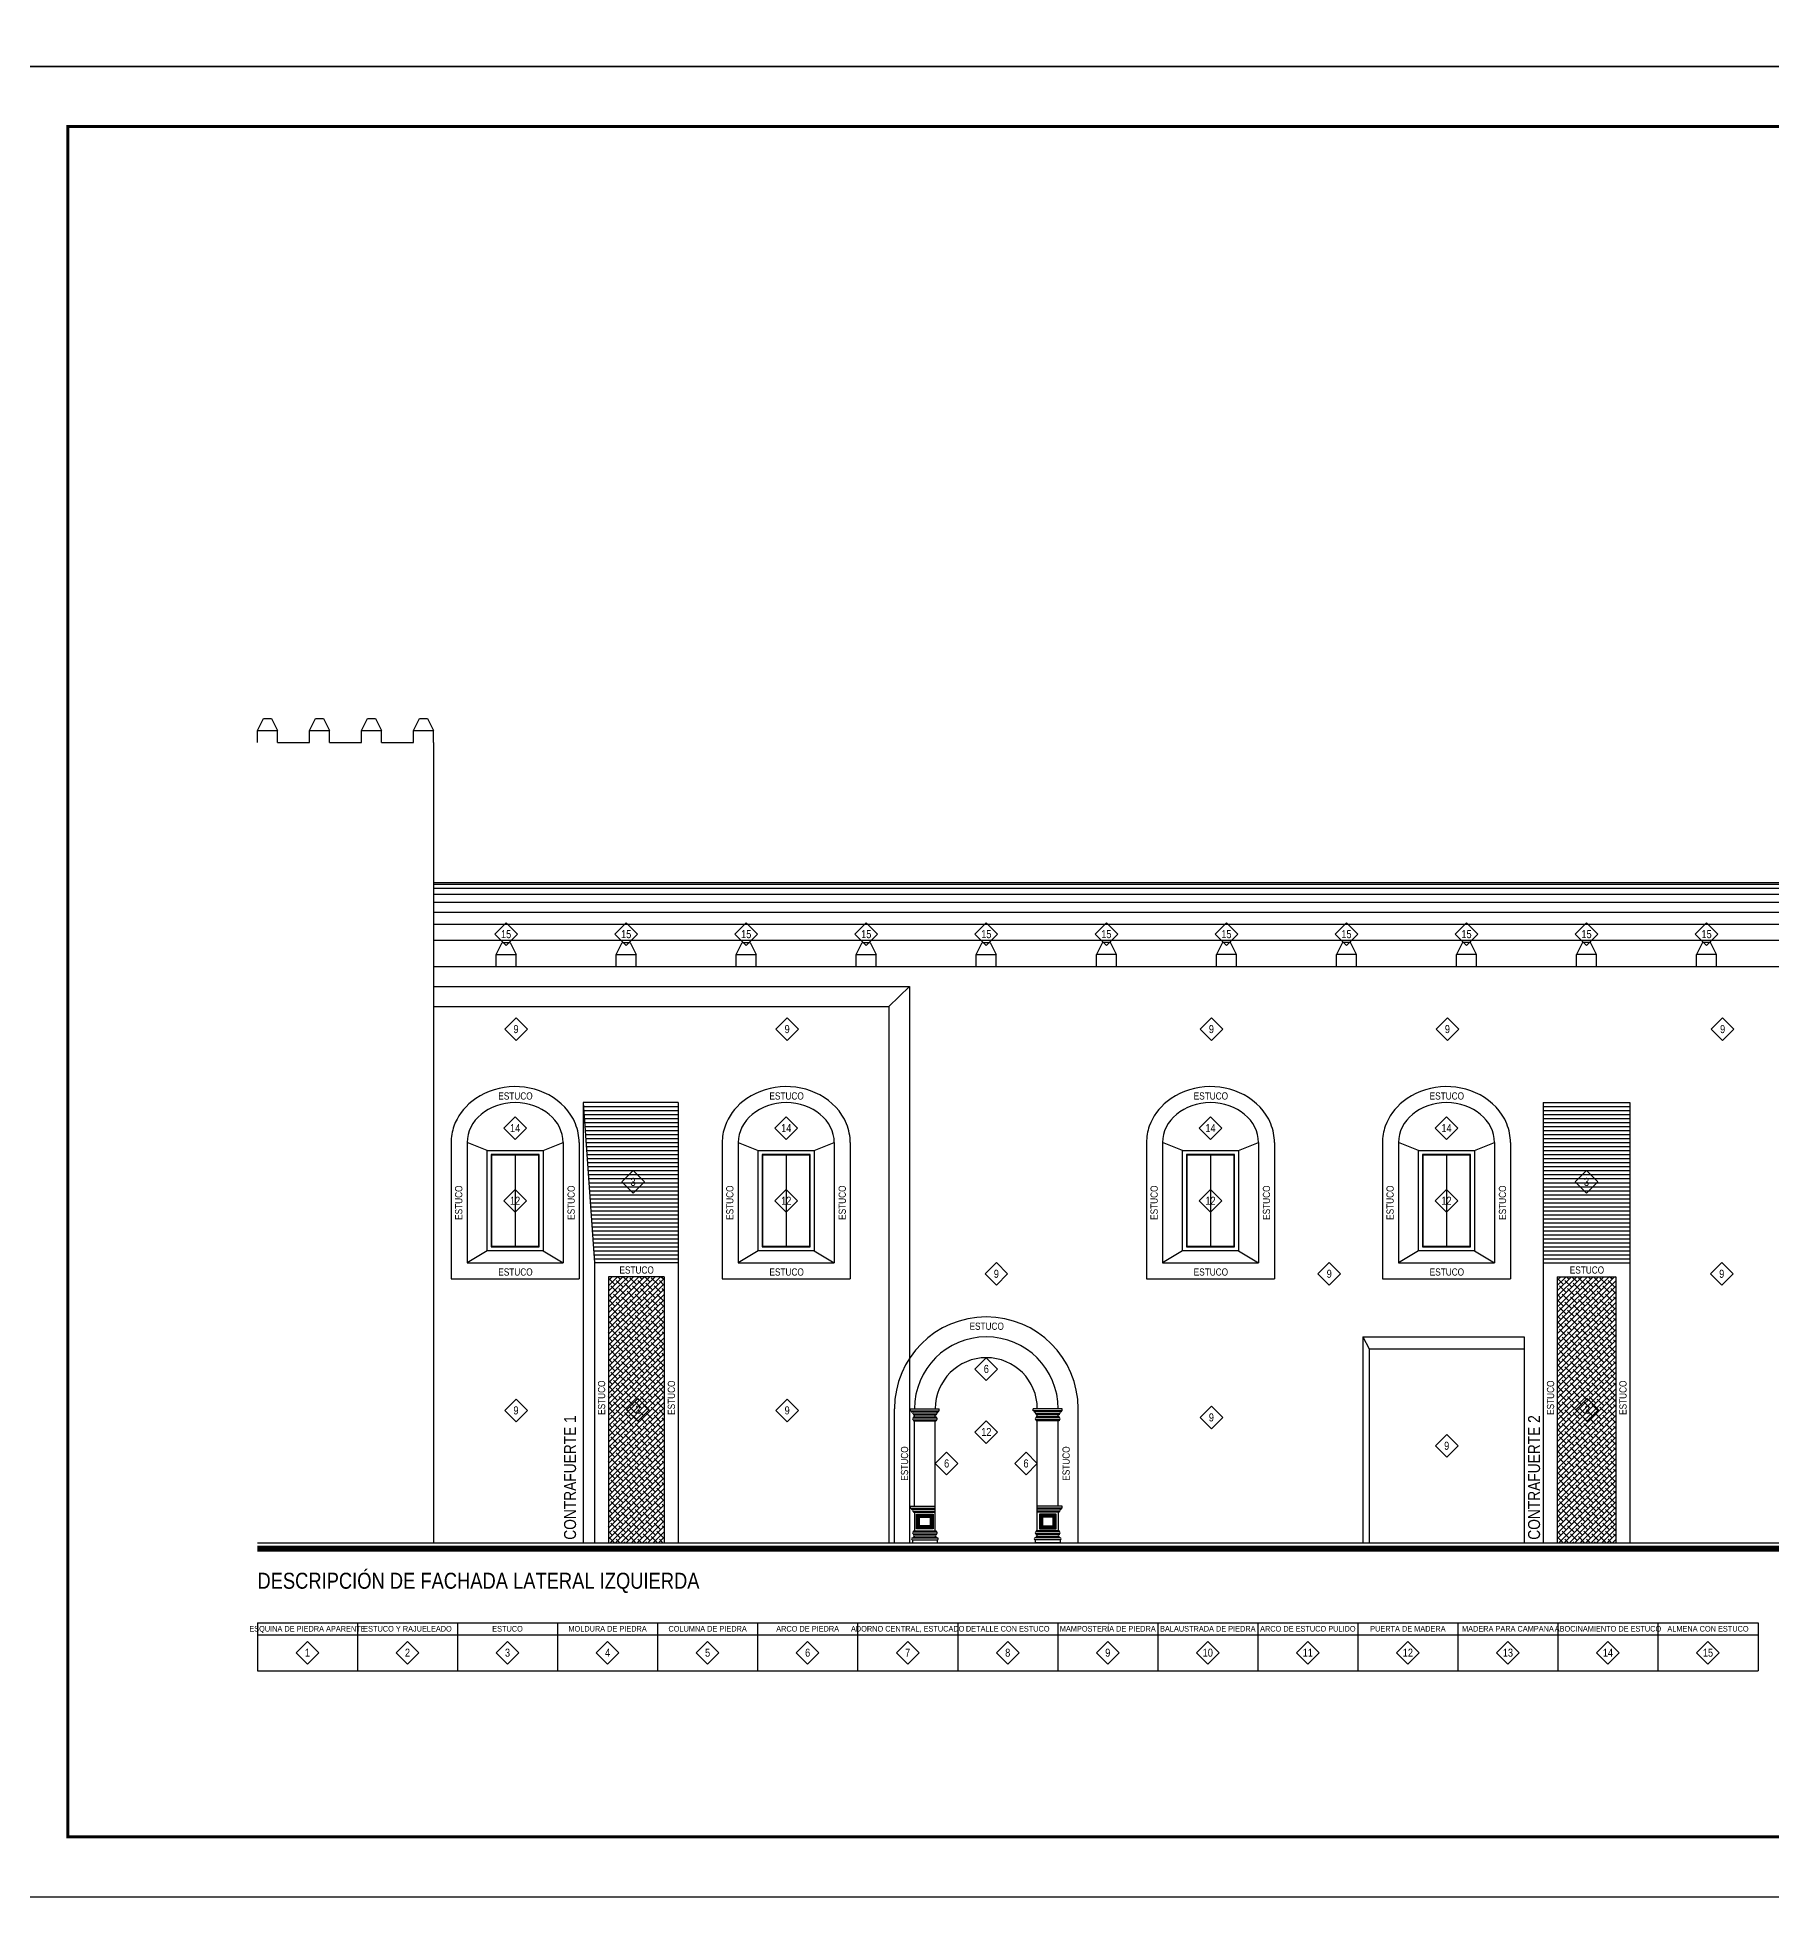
# Model space of a CAD drawing. Header units: millimetres. Extents: x 0 to 273, y 0 to 92.
# Drawn here: x 68.98 to 112.33, y 0 to 46.48 of the extents above; entities that cross this region are included whole.
import ezdxf
from ezdxf.enums import TextEntityAlignment as Align

# ---------------------------------------------------------------- set-up
doc = ezdxf.new("R2010")
doc.units = ezdxf.units.MM
for name, color, linetype in [('Ashurados', 8, 'Continuous'), ('FORMATO', 7, 'Continuous'), ('Texto', 7, 'Continuous'), ('Trazo', 7, 'Continuous')]:
    doc.layers.add(name, color=color, linetype=linetype)
doc.styles.add('style4', font='')
doc.styles.get('style4').set_extended_font_data('DaxCondensed')
pattern_1 = [(45, (-145.71266, -76.9695), (-0.06735192, 0.06735192), []), (135, (-145.71266, -76.9695), (-0.202055763, 0.06735192), [0.238125, -0.142875])]

msp = doc.modelspace()

# ---------------------------------------------------------------- hatches: boundary and pattern name
at = {"layer": 'Ashurados'}
h = msp.add_hatch(dxfattribs=at)
h.set_pattern_fill('ANSI38', color=256, scale=0.03, style=0)
h.set_pattern_definition(pattern_1)
h.paths.add_polyline_path([(83.255, 8.85), (84.65, 8.85), (84.65, 15.5), (83.255, 15.5)])
h = msp.add_hatch(dxfattribs=at)
h.set_pattern_fill('ANSI38', color=256, scale=0.03, style=0)
h.set_pattern_definition(pattern_1)
h.paths.add_polyline_path([(108.43, 15.5), (106.97, 15.5), (106.97, 8.85), (108.43, 8.85)])

# ---------------------------------------------------------------- linework, layer by layer
at = {"layer": 'FORMATO'}
for points in [[(68.25, 45.75), (136.5, 45.75), (136.5, 91.5), (68.25, 91.5)], [(68.25, 0), (136.5, 0), (136.5, 45.75), (68.25, 45.75)]]:
    msp.add_lwpolyline(points, close=True, dxfattribs=at)
at = {"layer": 'FORMATO', "const_width": 0.075}
msp.add_lwpolyline([(124.275, 1.5), (124.275, 44.25), (69.75, 44.25), (69.75, 1.5)], close=True, dxfattribs=at)
at = {"layer": 'Texto'}
for p, q in [((74.485, 6.85), (111.985, 6.85)), ((74.485, 6.85), (74.485, 5.65)), ((74.485, 6.55), (111.985, 6.55)), ((76.985, 6.85), (76.985, 5.65)), ((79.485, 6.85), (79.485, 5.65)), ((81.985, 6.85), (81.985, 5.65)), ((84.485, 6.85), (84.485, 5.65)), ((86.985, 6.85), (86.985, 5.65)), ((89.485, 6.85), (89.485, 5.65)), ((91.985, 6.85), (91.985, 5.65)), ((94.485, 6.85), (94.485, 5.65)), ((96.985, 6.85), (96.985, 5.65)), ((99.485, 6.85), (99.485, 5.65)), ((101.985, 6.85), (101.985, 5.65)), ((104.485, 6.85), (104.485, 5.65)), ((106.985, 6.85), (106.985, 5.65)), ((109.485, 6.85), (109.485, 5.65)), ((111.985, 6.85), (111.985, 5.65)), ((74.485, 5.65), (111.985, 5.65))]:
    msp.add_line(p, q, dxfattribs=at)
for points in [[(80.417, 24.061), (80.7, 24.343), (80.983, 24.061), (80.7, 23.778)], [(83.417, 24.061), (83.7, 24.343), (83.983, 24.061), (83.7, 23.778)], [(86.417, 24.061), (86.7, 24.343), (86.983, 24.061), (86.7, 23.778)], [(89.417, 24.061), (89.7, 24.343), (89.983, 24.061), (89.7, 23.778)], [(92.417, 24.061), (92.7, 24.343), (92.983, 24.061), (92.7, 23.778)], [(95.417, 24.061), (95.7, 24.343), (95.983, 24.061), (95.7, 23.778)], [(98.417, 24.061), (98.7, 24.343), (98.983, 24.061), (98.7, 23.778)], [(101.417, 24.061), (101.7, 24.343), (101.983, 24.061), (101.7, 23.778)], [(104.417, 24.061), (104.7, 24.343), (104.983, 24.061), (104.7, 23.778)], [(107.417, 24.061), (107.7, 24.343), (107.983, 24.061), (107.7, 23.778)], [(110.417, 24.061), (110.7, 24.343), (110.983, 24.061), (110.7, 23.778)], [(80.665, 21.687), (80.947, 21.97), (81.23, 21.687), (80.947, 21.404)], [(87.44, 21.687), (87.723, 21.97), (88.005, 21.687), (87.723, 21.404)], [(98.042, 21.687), (98.325, 21.97), (98.608, 21.687), (98.325, 21.404)], [(103.94, 21.687), (104.223, 21.97), (104.505, 21.687), (104.223, 21.404)], [(110.818, 21.687), (111.101, 21.97), (111.383, 21.687), (111.101, 21.404)], [(80.642, 19.212), (80.925, 19.495), (81.208, 19.212), (80.925, 18.929)], [(87.417, 19.212), (87.7, 19.495), (87.983, 19.212), (87.7, 18.929)], [(98.02, 19.212), (98.303, 19.495), (98.585, 19.212), (98.303, 18.929)], [(103.917, 19.212), (104.2, 19.495), (104.483, 19.212), (104.2, 18.929)], [(83.589, 17.867), (83.872, 18.15), (84.155, 17.867), (83.872, 17.584)], [(107.417, 17.867), (107.7, 18.15), (107.983, 17.867), (107.7, 17.584)], [(80.642, 17.397), (80.925, 17.68), (81.208, 17.397), (80.925, 17.114)], [(87.417, 17.397), (87.7, 17.68), (87.983, 17.397), (87.7, 17.114)], [(98.02, 17.397), (98.303, 17.68), (98.585, 17.397), (98.303, 17.114)], [(103.917, 17.397), (104.2, 17.68), (104.483, 17.397), (104.2, 17.114)], [(92.668, 15.571), (92.951, 15.854), (93.233, 15.571), (92.951, 15.288)], [(100.988, 15.571), (101.27, 15.854), (101.553, 15.571), (101.27, 15.288)], [(110.795, 15.571), (111.078, 15.854), (111.361, 15.571), (111.078, 15.288)], [(92.417, 13.192), (92.7, 13.475), (92.983, 13.192), (92.7, 12.909)], [(80.665, 12.157), (80.947, 12.439), (81.23, 12.157), (80.947, 11.874)], [(83.709, 12.175), (83.992, 12.458), (84.275, 12.175), (83.992, 11.892)], [(87.44, 12.157), (87.723, 12.439), (88.005, 12.157), (87.723, 11.874)], [(98.042, 11.981), (98.325, 12.264), (98.608, 11.981), (98.325, 11.699)], [(107.431, 12.175), (107.714, 12.458), (107.997, 12.175), (107.714, 11.892)], [(92.417, 11.616), (92.7, 11.899), (92.983, 11.616), (92.7, 11.333)], [(103.922, 11.273), (104.205, 11.555), (104.488, 11.273), (104.205, 10.99)], [(91.425, 10.83), (91.708, 11.113), (91.991, 10.83), (91.708, 10.547)], [(93.409, 10.83), (93.692, 11.113), (93.975, 10.83), (93.692, 10.547)], [(75.452, 6.1), (75.735, 6.383), (76.018, 6.1), (75.735, 5.817)], [(77.952, 6.1), (78.235, 6.383), (78.518, 6.1), (78.235, 5.817)], [(80.452, 6.1), (80.735, 6.383), (81.018, 6.1), (80.735, 5.817)], [(82.952, 6.1), (83.235, 6.383), (83.518, 6.1), (83.235, 5.817)], [(85.452, 6.1), (85.735, 6.383), (86.018, 6.1), (85.735, 5.817)], [(87.952, 6.1), (88.235, 6.383), (88.518, 6.1), (88.235, 5.817)], [(90.452, 6.1), (90.735, 6.383), (91.018, 6.1), (90.735, 5.817)], [(92.952, 6.1), (93.235, 6.383), (93.518, 6.1), (93.235, 5.817)], [(95.452, 6.1), (95.735, 6.383), (96.018, 6.1), (95.735, 5.817)], [(97.952, 6.1), (98.235, 6.383), (98.518, 6.1), (98.235, 5.817)], [(100.452, 6.1), (100.735, 6.383), (101.018, 6.1), (100.735, 5.817)], [(102.952, 6.1), (103.235, 6.383), (103.518, 6.1), (103.235, 5.817)], [(105.452, 6.1), (105.735, 6.383), (106.018, 6.1), (105.735, 5.817)], [(107.952, 6.1), (108.235, 6.383), (108.518, 6.1), (108.235, 5.817)], [(110.452, 6.1), (110.735, 6.383), (111.018, 6.1), (110.735, 5.817)]]:
    msp.add_lwpolyline(points, close=True, dxfattribs=at)
at = {"layer": 'Trazo'}
for p, q in [((74.485, 29.15), (74.635, 29.45)), ((74.635, 29.45), (74.835, 29.45)), ((74.835, 29.45), (74.985, 29.15)), ((75.785, 29.15), (75.935, 29.45)), ((75.935, 29.45), (76.135, 29.45)), ((76.135, 29.45), (76.285, 29.15)), ((77.085, 29.15), (77.235, 29.45)), ((77.235, 29.45), (77.435, 29.45)), ((77.435, 29.45), (77.585, 29.15)), ((78.385, 29.15), (78.535, 29.45)), ((78.535, 29.45), (78.735, 29.45)), ((78.735, 29.45), (78.885, 29.15)), ((74.485, 28.85), (74.485, 29.15)), ((74.485, 29.15), (74.985, 29.15)), ((74.985, 28.85), (74.985, 29.15)), ((74.985, 28.85), (75.785, 28.85)), ((75.785, 28.85), (75.785, 29.15)), ((75.785, 29.15), (76.285, 29.15)), ((76.285, 28.85), (76.285, 29.15)), ((76.285, 28.85), (77.085, 28.85)), ((77.085, 28.85), (77.085, 29.15)), ((77.085, 29.15), (77.585, 29.15)), ((77.585, 28.85), (77.585, 29.15)), ((77.585, 28.85), (78.385, 28.85)), ((78.385, 28.85), (78.385, 29.15)), ((78.385, 29.15), (78.885, 29.15)), ((78.885, 28.85), (78.885, 29.15)), ((78.885, 28.85), (78.885, 8.85)), ((78.885, 25.35), (113.535, 25.35)), ((80.45, 23.55), (80.6, 23.85)), ((80.6, 23.85), (80.8, 23.85)), ((80.8, 23.85), (80.95, 23.55)), ((83.45, 23.55), (83.6, 23.85)), ((83.6, 23.85), (83.8, 23.85)), ((83.8, 23.85), (83.95, 23.55)), ((86.45, 23.55), (86.6, 23.85)), ((86.6, 23.85), (86.8, 23.85)), ((86.8, 23.85), (86.95, 23.55)), ((89.45, 23.55), (89.6, 23.85)), ((89.6, 23.85), (89.8, 23.85)), ((89.8, 23.85), (89.95, 23.55)), ((92.45, 23.55), (92.6, 23.85)), ((92.6, 23.85), (92.8, 23.85)), ((92.8, 23.85), (92.95, 23.55)), ((95.6, 23.85), (95.45, 23.55)), ((95.8, 23.85), (95.6, 23.85)), ((95.95, 23.55), (95.8, 23.85)), ((98.6, 23.85), (98.45, 23.55)), ((98.8, 23.85), (98.6, 23.85)), ((98.95, 23.55), (98.8, 23.85)), ((101.6, 23.85), (101.45, 23.55)), ((101.8, 23.85), (101.6, 23.85)), ((101.95, 23.55), (101.8, 23.85)), ((104.6, 23.85), (104.45, 23.55)), ((104.8, 23.85), (104.6, 23.85)), ((104.95, 23.55), (104.8, 23.85)), ((107.6, 23.85), (107.45, 23.55)), ((107.8, 23.85), (107.6, 23.85)), ((107.95, 23.55), (107.8, 23.85)), ((110.6, 23.85), (110.45, 23.55)), ((110.8, 23.85), (110.6, 23.85)), ((110.95, 23.55), (110.8, 23.85)), ((78.885, 23.25), (80.45, 23.25)), ((80.45, 23.25), (80.45, 23.55)), ((80.45, 23.55), (80.95, 23.55)), ((80.95, 23.25), (80.95, 23.55)), ((80.95, 23.25), (83.45, 23.25)), ((83.45, 23.25), (83.45, 23.55)), ((83.45, 23.55), (83.95, 23.55)), ((83.95, 23.25), (83.95, 23.55)), ((83.95, 23.25), (86.45, 23.25)), ((86.45, 23.25), (86.45, 23.55)), ((86.45, 23.55), (86.95, 23.55)), ((86.95, 23.25), (86.95, 23.55)), ((86.95, 23.25), (89.45, 23.25)), ((89.45, 23.25), (89.45, 23.55)), ((89.45, 23.55), (89.95, 23.55)), ((89.95, 23.25), (89.95, 23.55)), ((89.95, 23.25), (92.45, 23.25)), ((92.45, 23.25), (92.45, 23.55)), ((92.45, 23.55), (92.95, 23.55)), ((92.95, 23.25), (92.95, 23.55)), ((92.95, 23.25), (95.45, 23.25)), ((95.45, 23.25), (95.45, 23.55)), ((95.95, 23.55), (95.45, 23.55)), ((95.95, 23.25), (95.95, 23.55)), ((95.95, 23.25), (98.45, 23.25)), ((98.45, 23.25), (98.45, 23.55)), ((98.95, 23.55), (98.45, 23.55)), ((98.95, 23.25), (98.95, 23.55)), ((98.95, 23.25), (101.45, 23.25)), ((101.45, 23.25), (101.45, 23.55)), ((101.95, 23.55), (101.45, 23.55)), ((101.95, 23.25), (101.95, 23.55)), ((101.95, 23.25), (104.45, 23.25)), ((104.45, 23.25), (104.45, 23.55)), ((104.95, 23.55), (104.45, 23.55)), ((104.95, 23.25), (104.95, 23.55)), ((104.95, 23.25), (107.45, 23.25)), ((107.45, 23.25), (107.45, 23.55)), ((107.95, 23.55), (107.45, 23.55)), ((107.95, 23.25), (107.95, 23.55)), ((107.95, 23.25), (110.45, 23.25)), ((110.45, 23.25), (110.45, 23.55)), ((110.95, 23.55), (110.45, 23.55)), ((110.95, 23.25), (110.95, 23.55)), ((110.95, 23.25), (113.24, 23.25)), ((78.885, 22.75), (90.78, 22.75)), ((90.26, 22.25), (90.78, 22.75)), ((90.78, 22.75), (90.78, 8.85)), ((78.885, 22.25), (90.26, 22.25)), ((90.26, 22.25), (90.26, 8.85)), ((82.625, 19.85), (82.625, 8.85)), ((85, 19.85), (82.625, 19.85)), ((82.625, 19.85), (82.905, 15.85)), ((85, 19.85), (85, 8.85)), ((106.62, 19.85), (106.62, 8.85)), ((106.62, 19.85), (108.78, 19.85)), ((108.78, 19.85), (108.78, 8.85)), ((79.725, 18.85), (79.725, 15.85)), ((82.125, 18.85), (82.125, 15.85)), ((86.5, 18.85), (86.5, 15.85)), ((88.9, 18.85), (88.9, 15.85)), ((97.103, 18.85), (97.103, 15.85)), ((99.503, 18.85), (99.503, 15.85)), ((103, 18.85), (103, 15.85)), ((105.4, 18.85), (105.4, 15.85)), ((80.925, 18.54), (80.925, 16.26)), ((87.7, 18.54), (87.7, 16.26)), ((98.303, 18.54), (98.303, 16.26)), ((104.2, 18.54), (104.2, 16.26)), ((80.225, 16.15), (79.725, 15.85)), ((79.725, 15.85), (82.125, 15.85)), ((81.625, 16.15), (82.125, 15.85)), ((82.905, 15.85), (82.905, 8.85)), ((85, 15.85), (82.905, 15.85)), ((87, 16.15), (86.5, 15.85)), ((86.5, 15.85), (88.9, 15.85)), ((88.4, 16.15), (88.9, 15.85)), ((97.603, 16.15), (97.103, 15.85)), ((97.103, 15.85), (99.503, 15.85)), ((99.003, 16.15), (99.503, 15.85)), ((103.5, 16.15), (103, 15.85)), ((103, 15.85), (105.4, 15.85)), ((104.9, 16.15), (105.4, 15.85)), ((106.62, 15.85), (108.78, 15.85)), ((102.11, 13.995), (102.11, 8.85)), ((102.11, 13.995), (106.14, 13.995)), ((102.11, 13.995), (102.27, 13.695)), ((106.14, 13.995), (106.14, 8.85)), ((102.27, 13.695), (102.27, 8.85)), ((102.27, 13.695), (106.14, 13.695)), ((90.405, 8.85), (90.405, 12.2)), ((90.805, 12.2), (91.525, 12.2)), ((90.805, 12.15), (90.805, 12.2)), ((90.805, 12.15), (91.525, 12.15)), ((90.83, 12.15), (90.83, 12.125)), ((90.83, 12.125), (91.5, 12.125)), ((91.5, 12.15), (91.5, 12.125)), ((91.525, 12.15), (91.525, 12.2)), ((94.595, 12.2), (93.875, 12.2)), ((93.875, 12.15), (93.875, 12.2)), ((94.595, 12.15), (93.875, 12.15)), ((93.9, 12.15), (93.9, 12.125)), ((94.57, 12.125), (93.9, 12.125)), ((94.57, 12.15), (94.57, 12.125)), ((94.595, 12.15), (94.595, 12.2)), ((94.995, 8.85), (94.995, 12.2)), ((90.88, 12.075), (91.45, 12.075)), ((90.88, 12.075), (90.88, 12.05)), ((90.88, 12.05), (91.45, 12.05)), ((90.88, 12), (91.45, 12)), ((90.88, 12), (90.88, 11.975)), ((90.88, 11.975), (91.45, 11.975)), ((90.88, 11.925), (91.45, 11.925)), ((90.88, 11.925), (90.88, 11.9)), ((90.88, 11.9), (91.45, 11.9)), ((90.905, 12), (90.905, 12.05)), ((90.905, 9.76), (90.905, 11.9)), ((91.425, 12), (91.425, 12.05)), ((91.425, 9.76), (91.425, 11.9)), ((91.45, 12.075), (91.45, 12.05)), ((91.45, 12), (91.45, 11.975)), ((91.45, 11.925), (91.45, 11.9)), ((94.52, 12.075), (93.95, 12.075)), ((93.95, 12.075), (93.95, 12.05)), ((94.52, 12.05), (93.95, 12.05)), ((94.52, 12), (93.95, 12)), ((93.95, 12), (93.95, 11.975)), ((94.52, 11.975), (93.95, 11.975)), ((94.52, 11.925), (93.95, 11.925)), ((93.95, 11.925), (93.95, 11.9)), ((94.52, 11.9), (93.95, 11.9)), ((93.975, 12), (93.975, 12.05)), ((93.975, 9.76), (93.975, 11.9)), ((94.495, 12), (94.495, 12.05)), ((94.495, 9.76), (94.495, 11.9)), ((94.52, 12.075), (94.52, 12.05)), ((94.52, 12), (94.52, 11.975)), ((94.52, 11.925), (94.52, 11.9)), ((90.805, 9.76), (91.425, 9.76)), ((90.805, 9.71), (90.805, 9.76)), ((90.805, 9.71), (91.425, 9.71)), ((90.83, 9.71), (90.83, 9.685)), ((90.83, 9.685), (91.425, 9.685)), ((90.88, 9.635), (91.425, 9.635)), ((90.88, 9.635), (90.88, 9.61)), ((90.88, 9.61), (91.425, 9.61)), ((90.905, 9.61), (90.905, 9.15)), ((91.425, 9.15), (91.425, 9.76)), ((94.595, 9.76), (93.975, 9.76)), ((93.975, 9.15), (93.975, 9.76)), ((94.595, 9.71), (93.975, 9.71)), ((94.57, 9.685), (93.975, 9.685)), ((94.52, 9.635), (93.975, 9.635)), ((94.52, 9.61), (93.975, 9.61)), ((94.495, 9.61), (94.495, 9.15)), ((94.52, 9.635), (94.52, 9.61)), ((94.57, 9.71), (94.57, 9.685)), ((94.595, 9.71), (94.595, 9.76)), ((74.485, 8.85), (119.54, 8.85)), ((90.855, 8.975), (91.475, 8.975)), ((90.855, 8.925), (91.475, 8.925)), ((90.855, 8.925), (90.855, 8.85)), ((90.855, 8.85), (91.475, 8.85)), ((90.88, 9.15), (91.45, 9.15)), ((90.88, 9.15), (90.88, 9.125)), ((90.88, 9.125), (91.45, 9.125)), ((90.88, 9.075), (91.45, 9.075)), ((90.88, 9.075), (90.88, 9.05)), ((90.88, 9.05), (91.45, 9.05)), ((90.88, 9), (91.45, 9)), ((90.88, 9), (90.88, 8.975)), ((91.45, 9.15), (91.45, 9.125)), ((91.45, 9.075), (91.45, 9.05)), ((91.45, 9), (91.45, 8.975)), ((91.475, 8.925), (91.475, 8.85)), ((94.545, 8.975), (93.925, 8.975)), ((94.545, 8.925), (93.925, 8.925)), ((93.925, 8.925), (93.925, 8.85)), ((94.545, 8.85), (93.925, 8.85)), ((94.52, 9.15), (93.95, 9.15)), ((93.95, 9.15), (93.95, 9.125)), ((94.52, 9.125), (93.95, 9.125)), ((94.52, 9.075), (93.95, 9.075)), ((93.95, 9.075), (93.95, 9.05)), ((94.52, 9.05), (93.95, 9.05)), ((94.52, 9), (93.95, 9)), ((93.95, 9), (93.95, 8.975)), ((94.52, 9.15), (94.52, 9.125)), ((94.52, 9.075), (94.52, 9.05)), ((94.52, 9), (94.52, 8.975)), ((94.545, 8.925), (94.545, 8.85))]:
    msp.add_line(p, q, dxfattribs=at)
at = {"layer": 'Trazo', "color": 4}
for p, q in [((113.535, 25.3), (78.885, 25.3)), ((113.535, 25.2), (78.885, 25.2)), ((113.535, 25.05), (78.885, 25.05)), ((113.535, 24.85), (78.885, 24.85)), ((113.535, 24.6), (78.885, 24.6)), ((113.535, 24.3), (78.885, 24.3)), ((113.535, 23.9), (78.885, 23.9))]:
    msp.add_line(p, q, dxfattribs=at)
at = {"layer": 'Trazo', "color": 8}
for p, q in [((80.45, 23.25), (80.95, 23.25)), ((83.45, 23.25), (83.95, 23.25)), ((86.45, 23.25), (86.95, 23.25)), ((89.45, 23.25), (89.95, 23.25)), ((92.45, 23.25), (92.95, 23.25)), ((95.45, 23.25), (95.95, 23.25)), ((98.45, 23.25), (98.95, 23.25)), ((101.45, 23.25), (101.95, 23.25)), ((104.45, 23.25), (104.95, 23.25)), ((107.45, 23.25), (107.95, 23.25)), ((110.45, 23.25), (110.95, 23.25)), ((82.632, 19.75), (85, 19.75)), ((82.639, 19.65), (85, 19.65)), ((82.646, 19.55), (85, 19.55)), ((106.62, 19.75), (108.78, 19.75)), ((106.62, 19.65), (108.78, 19.65)), ((106.62, 19.55), (108.78, 19.55)), ((82.653, 19.45), (85, 19.45)), ((82.66, 19.35), (85, 19.35)), ((82.667, 19.25), (85, 19.25)), ((82.674, 19.15), (85, 19.15)), ((106.62, 19.45), (108.78, 19.45)), ((106.62, 19.35), (108.78, 19.35)), ((106.62, 19.25), (108.78, 19.25)), ((106.62, 19.15), (108.78, 19.15)), ((79.325, 18.85), (79.325, 15.45)), ((80.225, 18.65), (79.725, 18.85)), ((81.625, 18.65), (82.125, 18.85)), ((82.525, 18.85), (82.525, 15.45)), ((82.681, 19.05), (85, 19.05)), ((82.688, 18.95), (85, 18.95)), ((82.695, 18.85), (85, 18.85)), ((82.702, 18.75), (85, 18.75)), ((82.709, 18.65), (85, 18.65)), ((86.1, 18.85), (86.1, 15.45)), ((86.5, 18.85), (87, 18.65)), ((88.4, 18.65), (88.9, 18.85)), ((89.3, 18.85), (89.3, 15.45)), ((96.703, 18.85), (96.703, 15.45)), ((97.603, 18.65), (97.103, 18.85)), ((99.003, 18.65), (99.503, 18.85)), ((99.903, 18.85), (99.903, 15.45)), ((102.6, 18.85), (102.6, 15.45)), ((103.5, 18.65), (103, 18.85)), ((104.9, 18.65), (105.4, 18.85)), ((105.8, 18.85), (105.8, 15.45)), ((106.62, 19.05), (108.78, 19.05)), ((106.62, 18.95), (108.78, 18.95)), ((106.62, 18.85), (108.78, 18.85)), ((106.62, 18.75), (108.78, 18.75)), ((106.62, 18.65), (108.78, 18.65)), ((82.716, 18.55), (85, 18.55)), ((82.723, 18.45), (85, 18.45)), ((82.73, 18.35), (85, 18.35)), ((82.737, 18.25), (85, 18.25)), ((82.744, 18.15), (85, 18.15)), ((106.62, 18.55), (108.78, 18.55)), ((106.62, 18.45), (108.78, 18.45)), ((106.62, 18.35), (108.78, 18.35)), ((106.62, 18.25), (108.78, 18.25)), ((106.62, 18.15), (108.78, 18.15)), ((82.751, 18.05), (85, 18.05)), ((82.758, 17.95), (85, 17.95)), ((82.765, 17.85), (85, 17.85)), ((82.772, 17.75), (85, 17.75)), ((106.62, 18.05), (108.78, 18.05)), ((106.62, 17.95), (108.78, 17.95)), ((106.62, 17.85), (108.78, 17.85)), ((106.62, 17.75), (108.78, 17.75)), ((82.779, 17.65), (85, 17.65)), ((82.786, 17.55), (85, 17.55)), ((82.793, 17.45), (85, 17.45)), ((82.8, 17.35), (85, 17.35)), ((82.807, 17.25), (85, 17.25)), ((106.62, 17.65), (108.78, 17.65)), ((106.62, 17.55), (108.78, 17.55)), ((106.62, 17.45), (108.78, 17.45)), ((106.62, 17.35), (108.78, 17.35)), ((106.62, 17.25), (108.78, 17.25)), ((82.814, 17.15), (85, 17.15)), ((82.821, 17.05), (85, 17.05)), ((82.828, 16.95), (85, 16.95)), ((82.835, 16.85), (85, 16.85)), ((82.842, 16.75), (85, 16.75)), ((106.62, 17.15), (108.78, 17.15)), ((106.62, 17.05), (108.78, 17.05)), ((106.62, 16.95), (108.78, 16.95)), ((106.62, 16.85), (108.78, 16.85)), ((106.62, 16.75), (108.78, 16.75)), ((82.849, 16.65), (85, 16.65)), ((82.856, 16.55), (85, 16.55)), ((82.863, 16.45), (85, 16.45)), ((82.87, 16.35), (85, 16.35)), ((106.62, 16.65), (108.78, 16.65)), ((106.62, 16.55), (108.78, 16.55)), ((106.62, 16.45), (108.78, 16.45)), ((106.62, 16.35), (108.78, 16.35)), ((82.877, 16.25), (85, 16.25)), ((82.884, 16.15), (85, 16.15)), ((82.891, 16.05), (85, 16.05)), ((82.898, 15.95), (85, 15.95)), ((106.62, 16.25), (108.78, 16.25)), ((106.62, 16.15), (108.78, 16.15)), ((106.62, 16.05), (108.78, 16.05)), ((106.62, 15.95), (108.78, 15.95)), ((79.325, 15.45), (82.525, 15.45)), ((83.255, 15.5), (83.255, 8.85)), ((84.65, 15.5), (83.255, 15.5)), ((84.65, 15.5), (84.65, 8.85)), ((86.1, 15.45), (89.3, 15.45)), ((96.703, 15.45), (99.903, 15.45)), ((102.6, 15.45), (105.8, 15.45)), ((106.97, 15.5), (106.97, 8.85)), ((106.97, 15.5), (108.43, 15.5)), ((108.43, 15.5), (108.43, 8.85))]:
    msp.add_line(p, q, dxfattribs=at)
at = {"layer": 'Trazo'}
for points in [[(80.225, 18.65), (81.625, 18.65), (81.625, 16.15), (80.225, 16.15)], [(87, 18.65), (88.4, 18.65), (88.4, 16.15), (87, 16.15)], [(97.603, 18.65), (99.003, 18.65), (99.003, 16.15), (97.603, 16.15)], [(103.5, 18.65), (104.9, 18.65), (104.9, 16.15), (103.5, 16.15)], [(80.325, 18.55), (80.325, 16.25), (81.525, 16.25), (81.525, 18.55)], [(80.335, 18.54), (80.335, 16.26), (81.515, 16.26), (81.515, 18.54)], [(87.1, 18.55), (87.1, 16.25), (88.3, 16.25), (88.3, 18.55)], [(87.11, 18.54), (87.11, 16.26), (88.29, 16.26), (88.29, 18.54)], [(97.703, 18.55), (97.703, 16.25), (98.903, 16.25), (98.903, 18.55)], [(97.713, 18.54), (97.713, 16.26), (98.893, 16.26), (98.893, 18.54)], [(103.6, 18.55), (103.6, 16.25), (104.8, 16.25), (104.8, 18.55)], [(103.61, 18.54), (103.61, 16.26), (104.79, 16.26), (104.79, 18.54)], [(90.955, 9.56), (91.375, 9.56), (91.375, 9.2), (90.955, 9.2)], [(90.98, 9.535), (91.35, 9.535), (91.35, 9.225), (90.98, 9.225)], [(91.005, 9.51), (91.325, 9.51), (91.325, 9.25), (91.005, 9.25)], [(91.03, 9.485), (91.3, 9.485), (91.3, 9.275), (91.03, 9.275)], [(94.445, 9.56), (94.025, 9.56), (94.025, 9.2), (94.445, 9.2)], [(94.42, 9.535), (94.05, 9.535), (94.05, 9.225), (94.42, 9.225)], [(94.395, 9.51), (94.075, 9.51), (94.075, 9.25), (94.395, 9.25)], [(94.37, 9.485), (94.1, 9.485), (94.1, 9.275), (94.37, 9.275)]]:
    msp.add_lwpolyline(points, close=True, dxfattribs=at)
at = {"layer": 'Trazo', "const_width": 0.15}
msp.add_lwpolyline([(74.485, 8.7), (119.54, 8.7)], dxfattribs=at)
at = {"layer": 'Trazo'}
for centre, radius, start, end in [((92.7, 12.2), 2.295, 0, 180), ((92.7, 12.2), 1.795, 0, 180), ((92.7, 12.2), 1.275, 0, 180), ((90.83, 12.1), 0.025, 0, 90), ((90.88, 12.1), 0.025, 180, 270), ((91.45, 12.1), 0.025, 270, 0), ((91.5, 12.1), 0.025, 90, 180), ((93.9, 12.1), 0.025, 0, 90), ((93.95, 12.1), 0.025, 180, 270), ((94.52, 12.1), 0.025, 270, 0), ((94.57, 12.1), 0.025, 90, 180), ((90.88, 11.95), 0.025, 90, 270), ((91.45, 11.95), 0.025, 270, 90), ((93.95, 11.95), 0.025, 90, 270), ((94.52, 11.95), 0.025, 270, 90), ((90.83, 9.66), 0.025, 0, 90), ((90.88, 9.66), 0.025, 180, 270), ((94.52, 9.66), 0.025, 270, 0), ((94.57, 9.66), 0.025, 90, 180), ((90.855, 8.95), 0.025, 90, 270), ((90.88, 9.1), 0.025, 90, 270), ((90.88, 9.025), 0.025, 270, 90), ((91.45, 9.025), 0.025, 90, 270), ((91.45, 9.1), 0.025, 270, 90), ((91.475, 8.95), 0.025, 270, 90), ((93.925, 8.95), 0.025, 90, 270), ((93.95, 9.1), 0.025, 90, 270), ((93.95, 9.025), 0.025, 270, 90), ((94.52, 9.025), 0.025, 90, 270), ((94.52, 9.1), 0.025, 270, 90), ((94.545, 8.95), 0.025, 270, 90)]:
    msp.add_arc(centre, radius, start, end, dxfattribs=at)
for centre in [(80.925, 18.85), (87.7, 18.85), (98.303, 18.85), (104.2, 18.85)]:
    msp.add_ellipse(centre, major_axis=(-1.2, 0), ratio=0.833333, start_param=3.141593, end_param=6.283185, dxfattribs=at)
at = {"layer": 'Trazo', "color": 8}
for points in [[(82.525, 18.85), (82.525, 19.011), (82.493, 19.172), (82.307, 19.628), (82.063, 19.882), (81.468, 20.202), (81.118, 20.272), (80.435, 20.216), (80.102, 20.091), (79.639, 19.718), (79.48, 19.504), (79.349, 19.13), (79.325, 18.99), (79.325, 18.85)], [(89.3, 18.85), (89.3, 19.011), (89.268, 19.172), (89.083, 19.628), (88.838, 19.882), (88.243, 20.202), (87.893, 20.272), (87.21, 20.216), (86.877, 20.091), (86.414, 19.718), (86.255, 19.504), (86.124, 19.13), (86.1, 18.99), (86.1, 18.85)], [(99.903, 18.85), (99.903, 19.011), (99.87, 19.172), (99.685, 19.628), (99.441, 19.882), (98.846, 20.202), (98.495, 20.272), (97.812, 20.216), (97.479, 20.091), (97.016, 19.718), (96.858, 19.504), (96.727, 19.13), (96.703, 18.99), (96.703, 18.85)], [(105.8, 18.85), (105.8, 19.011), (105.768, 19.172), (105.583, 19.628), (105.338, 19.882), (104.743, 20.202), (104.393, 20.272), (103.71, 20.216), (103.377, 20.091), (102.914, 19.718), (102.755, 19.504), (102.624, 19.13), (102.6, 18.99), (102.6, 18.85)]]:
    msp.add_open_spline(points, degree=3, knots=[3.141593, 3.141593, 3.141593, 3.141593, 3.468146, 3.468146, 4.138856, 4.138856, 4.809566, 4.809566, 5.480276, 5.480276, 5.999302, 5.999302, 6.283185, 6.283185, 6.283185, 6.283185], dxfattribs=at)

# ---------------------------------------------------------------- texts
at = {"layer": 'Texto', "style": 'style4'}
for s, height, p in [('15', 0.2, (80.7, 23.962)), ('15', 0.2, (83.7, 23.962)), ('15', 0.2, (86.7, 23.962)), ('15', 0.2, (89.7, 23.962)), ('15', 0.2, (92.7, 23.962)), ('15', 0.2, (95.7, 23.962)), ('15', 0.2, (98.7, 23.962)), ('15', 0.2, (101.7, 23.962)), ('15', 0.2, (104.7, 23.962)), ('15', 0.2, (107.7, 23.962)), ('15', 0.2, (110.7, 23.962)), ('9', 0.2, (80.947, 21.589)), ('9', 0.2, (87.723, 21.589)), ('9', 0.2, (98.325, 21.589)), ('9', 0.2, (104.223, 21.589)), ('9', 0.2, (111.101, 21.589)), ('ESTUCO', 0.18, (80.934, 19.927)), ('ESTUCO', 0.18, (87.709, 19.927)), ('ESTUCO', 0.18, (98.312, 19.927)), ('ESTUCO', 0.18, (104.209, 19.927)), ('14', 0.2, (80.925, 19.114)), ('14', 0.2, (87.7, 19.114)), ('14', 0.2, (98.303, 19.114)), ('14', 0.2, (104.2, 19.114)), ('3', 0.2, (83.872, 17.769)), ('3', 0.2, (107.7, 17.769)), ('12', 0.2, (80.925, 17.299)), ('12', 0.2, (87.7, 17.299)), ('12', 0.2, (98.303, 17.299)), ('12', 0.2, (104.2, 17.299)), ('ESTUCO', 0.18, (80.934, 15.527)), ('ESTUCO', 0.18, (83.962, 15.577)), ('ESTUCO', 0.18, (87.71, 15.527)), ('9', 0.2, (92.951, 15.473)), ('ESTUCO', 0.18, (98.312, 15.527)), ('9', 0.2, (101.27, 15.473)), ('ESTUCO', 0.18, (104.21, 15.527)), ('ESTUCO', 0.18, (107.71, 15.577)), ('9', 0.2, (111.078, 15.473)), ('ESTUCO', 0.18, (92.71, 14.172)), ('6', 0.2, (92.7, 13.094)), ('9', 0.2, (80.947, 12.058)), ('2', 0.2, (83.992, 12.077)), ('9', 0.2, (87.723, 12.058)), ('9', 0.2, (98.325, 11.883)), ('2', 0.2, (107.714, 12.077)), ('12', 0.2, (92.7, 11.518)), ('9', 0.2, (104.205, 11.174)), ('6', 0.2, (91.708, 10.732)), ('6', 0.2, (93.692, 10.732)), ('ESQUINA DE PIEDRA APARENTE', 0.14, (75.735, 6.63)), ('ESTUCO Y RAJUELEADO', 0.14, (78.235, 6.63)), ('ESTUCO', 0.14, (80.735, 6.63)), ('MOLDURA DE PIEDRA', 0.14, (83.235, 6.63)), ('COLUMNA DE PIEDRA', 0.14, (85.735, 6.63)), ('ARCO DE PIEDRA', 0.14, (88.235, 6.63)), ('ADORNO CENTRAL, ESTUCADO', 0.14, (90.735, 6.63)), ('DETALLE CON ESTUCO', 0.14, (93.235, 6.63)), ('MAMPOSTERÍA DE PIEDRA', 0.14, (95.735, 6.63)), ('BALAUSTRADA DE PIEDRA', 0.14, (98.235, 6.63)), ('ARCO DE ESTUCO PULIDO', 0.14, (100.735, 6.63)), ('PUERTA DE MADERA', 0.14, (103.235, 6.63)), ('MADERA PARA CAMPANA', 0.14, (105.735, 6.63)), ('ABOCINAMIENTO DE ESTUCO', 0.14, (108.235, 6.63)), ('ALMENA CON ESTUCO', 0.14, (110.735, 6.63)), ('1', 0.2, (75.735, 6.002)), ('2', 0.2, (78.235, 6.002)), ('3', 0.2, (80.735, 6.002)), ('4', 0.2, (83.235, 6.002)), ('5', 0.2, (85.735, 6.002)), ('6', 0.2, (88.235, 6.002)), ('7', 0.2, (90.735, 6.002)), ('8', 0.2, (93.235, 6.002)), ('9', 0.2, (95.735, 6.002)), ('10', 0.2, (98.235, 6.002)), ('11', 0.2, (100.735, 6.002)), ('12', 0.2, (103.235, 6.002)), ('13', 0.2, (105.735, 6.002)), ('14', 0.2, (108.235, 6.002)), ('15', 0.2, (110.735, 6.002))]:
    msp.add_text(s, height=height, dxfattribs=at).set_placement(p, align=Align.CENTER)
for s, height, p in [('ESTUCO', 0.18, (79.605, 17.35)), ('ESTUCO', 0.18, (82.414, 17.35)), ('ESTUCO', 0.18, (86.38, 17.35)), ('ESTUCO', 0.18, (89.189, 17.35)), ('ESTUCO', 0.18, (96.983, 17.35)), ('ESTUCO', 0.18, (99.791, 17.35)), ('ESTUCO', 0.18, (102.88, 17.35)), ('ESTUCO', 0.18, (105.689, 17.35)), ('ESTUCO', 0.18, (83.175, 12.475)), ('ESTUCO', 0.18, (84.92, 12.475)), ('ESTUCO', 0.18, (106.89, 12.475)), ('ESTUCO', 0.18, (108.7, 12.475)), ('CONTRAFUERTE 1', 0.3, (82.447, 10.481)), ('CONTRAFUERTE 2', 0.3, (106.538, 10.481)), ('ESTUCO', 0.18, (90.746, 10.83)), ('ESTUCO', 0.18, (94.784, 10.83))]:
    msp.add_text(s, height=height, rotation=90, dxfattribs=at).set_placement(p, align=Align.CENTER)
msp.add_text('DESCRIPCIÓN DE FACHADA LATERAL IZQUIERDA', height=0.4, dxfattribs=at).set_placement((74.485, 7.7))

doc.saveas('drawing.dxf')
